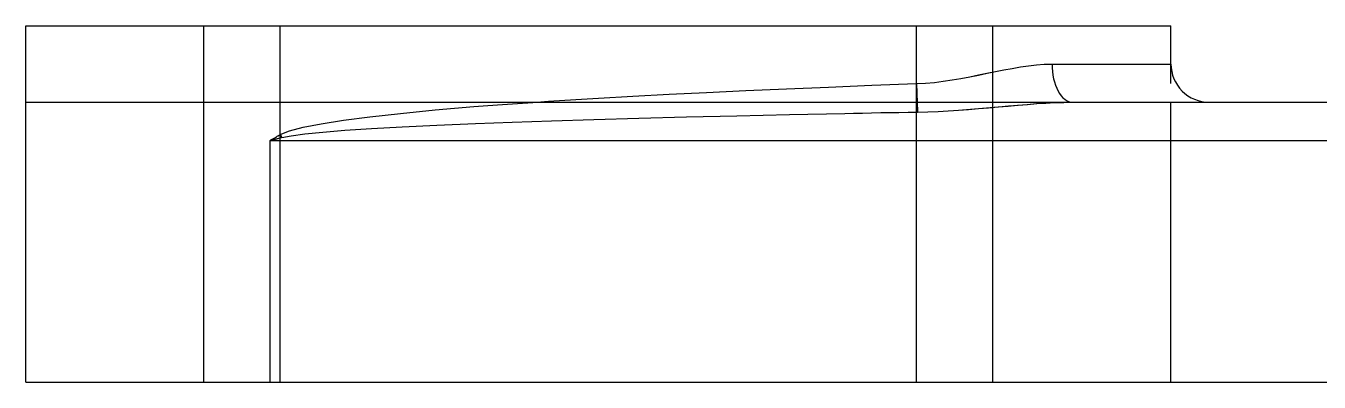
# Model space of a CAD drawing. Header units: millimetres. Extents: x 2 to 333, y 2 to 177.
# Drawn here: x 2 to 103.6, y 2 to 30 of the extents above; entities that cross this region are included whole.
import ezdxf

# ---------------------------------------------------------------- set-up
doc = ezdxf.new("R2010")
doc.units = ezdxf.units.MM
doc.layers.add('可见轮廓', color=7, linetype='Continuous')
doc.layers.add('隐藏线', color=5, linetype='Continuous')

msp = doc.modelspace()

# ---------------------------------------------------------------- linework, layer by layer
at = {"layer": '可见轮廓'}
for p, q in [((2, 30), (2.41, 30)), ((2, 16), (2, 30)), ((2, 2), (2, 30)), ((2.41, 30), (3.55, 30)), ((3.55, 30), (5.39, 30)), ((5.39, 30), (7.86, 30)), ((7.86, 30), (10.9, 30)), ((10.9, 30), (14.36, 30)), ((14.36, 30), (18.1, 30)), ((16, 2), (16, 30)), ((18.1, 30), (22, 30)), ((22, 30), (47, 30)), ((22, 25.73), (22, 30)), ((22, 30), (22, 30)), ((22, 2), (22, 30)), ((47, 30), (72, 30)), ((72, 30), (75.9, 30)), ((72, 27.73), (72, 30)), ((72, 30), (72, 30)), ((72, 25.46), (72, 30)), ((72, 2), (72, 30)), ((75.9, 30), (79.64, 30)), ((78, 2), (78, 30)), ((79.64, 30), (83.1, 30)), ((83.1, 30), (86.14, 30)), ((86.14, 30), (88.61, 30)), ((88.61, 30), (90.45, 30)), ((90.45, 30), (91.59, 30)), ((91.59, 30), (92, 30)), ((92, 27.73), (92, 30)), ((92, 25.46), (92, 30)), ((72, 25.73), (72, 27.73)), ((92, 27), (92, 27.73)), ((78.21, 26.41), (78.87, 26.54)), ((78.87, 26.54), (79.53, 26.66)), ((79.53, 26.66), (80.17, 26.77)), ((80.17, 26.77), (80.81, 26.87)), ((80.81, 26.87), (81.44, 26.94)), ((81.44, 26.94), (82.05, 26.98)), ((82.05, 26.98), (82.66, 27)), ((82.66, 27), (82.67, 26.71)), ((82.66, 27), (84.7, 27)), ((82.66, 27), (92, 27)), ((82.67, 26.71), (82.69, 26.41)), ((84.7, 27), (86.54, 27)), ((86.54, 27), (88.15, 27)), ((88.15, 27), (89.51, 27)), ((89.51, 27), (90.58, 27)), ((90.58, 27), (91.35, 27)), ((91.35, 27), (91.83, 27)), ((91.83, 27), (92, 27)), ((92, 27), (92.01, 26.71)), ((92.01, 26.71), (92.06, 26.41)), ((22, 21.46), (22, 25.73)), ((68.49, 25.33), (72, 25.46)), ((72, 25.46), (72, 25.73)), ((72, 25.46), (72.71, 25.5)), ((72, 25.46), (72.01, 25.3)), ((72, 25.46), (72.08, 23.23)), ((72, 25.46), (72, 25.46)), ((72.71, 25.5), (73.41, 25.56)), ((73.41, 25.56), (74.11, 25.65)), ((74.11, 25.65), (74.81, 25.76)), ((74.81, 25.76), (75.5, 25.87)), ((75.5, 25.87), (76.19, 26)), ((76.19, 26), (76.87, 26.14)), ((76.87, 26.14), (77.54, 26.27)), ((77.54, 26.27), (78.21, 26.41)), ((82.69, 26.41), (82.73, 26.13)), ((82.73, 26.13), (82.78, 25.85)), ((82.78, 25.85), (82.85, 25.59)), ((82.85, 25.59), (82.93, 25.33)), ((92.06, 26.41), (92.13, 26.13)), ((92.13, 26.13), (92.23, 25.85)), ((92.23, 25.85), (92.35, 25.59)), ((92.35, 25.59), (92.51, 25.33)), ((47, 24.32), (49.72, 24.47)), ((49.72, 24.47), (52.55, 24.62)), ((52.55, 24.62), (55.51, 24.77)), ((55.51, 24.77), (58.59, 24.92)), ((58.59, 24.92), (61.78, 25.06)), ((61.78, 25.06), (65.08, 25.19)), ((65.08, 25.19), (68.49, 25.33)), ((72.01, 25.3), (72.01, 25.14)), ((72.01, 25.14), (72.02, 24.99)), ((72.02, 24.99), (72.02, 24.83)), ((72.02, 24.83), (72.03, 24.68)), ((72.03, 24.68), (72.03, 24.53)), ((72.03, 24.53), (72.04, 24.38)), ((82.93, 25.33), (83.02, 25.1)), ((83.02, 25.1), (83.13, 24.88)), ((83.13, 24.88), (83.24, 24.68)), ((83.24, 24.68), (83.37, 24.51)), ((83.37, 24.51), (83.5, 24.35)), ((92.51, 25.33), (92.68, 25.1)), ((92.68, 25.1), (92.88, 24.88)), ((92.88, 24.88), (93.1, 24.68)), ((93.1, 24.68), (93.33, 24.51)), ((93.33, 24.51), (93.59, 24.35)), ((2, 24), (2.41, 24)), ((2, 13), (2, 24)), ((2, 2), (2, 24)), ((2.41, 24), (3.55, 24)), ((3.55, 24), (5.39, 24)), ((5.39, 24), (7.86, 24)), ((7.86, 24), (10.9, 24)), ((10.9, 24), (14.36, 24)), ((14.36, 24), (18.1, 24)), ((16, 2), (16, 24)), ((18.1, 24), (22, 24)), ((22, 24), (47, 24)), ((22, 21.2), (22, 24)), ((22, 24), (22, 24)), ((22, 2), (22, 24)), ((31.45, 23.12), (34.18, 23.39)), ((34.18, 23.39), (37.22, 23.65)), ((37.22, 23.65), (38.32, 23.73)), ((38.32, 23.73), (39.46, 23.82)), ((39.46, 23.82), (40.63, 23.9)), ((40.63, 23.9), (41.84, 23.99)), ((41.84, 23.99), (43.08, 24.07)), ((43.08, 24.07), (44.35, 24.15)), ((44.35, 24.15), (45.66, 24.24)), ((45.66, 24.24), (47, 24.32)), ((72, 2), (72, 24)), ((72.04, 24.38), (72.04, 24.24)), ((72.04, 24.24), (72.05, 24.1)), ((72.05, 24.1), (72.05, 23.96)), ((72.05, 23.96), (72.06, 23.82)), ((72.06, 23.82), (72.06, 23.69)), ((72.06, 23.69), (72.07, 23.57)), ((72.07, 23.57), (72.07, 23.45)), ((72.07, 23.45), (72.08, 23.34)), ((75.3, 23.38), (76.88, 23.5)), ((75.3, 23.38), (76.09, 23.44)), ((76.09, 23.44), (76.88, 23.5)), ((76.88, 23.5), (78.43, 23.64)), ((76.88, 23.5), (77.66, 23.57)), ((77.66, 23.57), (78.43, 23.64)), ((78, 2), (78, 24)), ((78.43, 23.64), (79.95, 23.77)), ((78.43, 23.64), (79.2, 23.7)), ((78.45, 23.64), (78.46, 23.64)), ((78.46, 23.64), (78.46, 23.64)), ((78.47, 23.64), (78.48, 23.64)), ((79.2, 23.7), (79.95, 23.77)), ((79.95, 23.77), (80.7, 23.83)), ((80.7, 23.83), (81.43, 23.89)), ((81.43, 23.89), (82.16, 23.93)), ((82.16, 23.93), (82.87, 23.97)), ((82.87, 23.97), (83.57, 23.99)), ((83.5, 24.35), (83.65, 24.23)), ((83.57, 23.99), (84.26, 24)), ((83.65, 24.23), (83.79, 24.13)), ((83.79, 24.13), (83.95, 24.06)), ((83.95, 24.06), (84.1, 24.01)), ((84.1, 24.01), (84.26, 24)), ((84.26, 24), (91.22, 24)), ((84.26, 24), (85.97, 24)), ((84.26, 24), (95, 24)), ((85.97, 24), (87.5, 24)), ((87.5, 24), (88.84, 24)), ((88.84, 24), (89.96, 24)), ((89.96, 24), (90.84, 24)), ((90.84, 24), (91.47, 24)), ((91.22, 24), (134.85, 24)), ((91.47, 24), (91.86, 24)), ((91.86, 24), (92, 24)), ((92, 24), (92.69, 24)), ((92, 2), (92, 24)), ((92.69, 24), (93.29, 24)), ((93.29, 24), (93.81, 24)), ((93.59, 24.35), (93.85, 24.23)), ((93.81, 24), (94.24, 24)), ((93.85, 24.23), (94.13, 24.13)), ((94.13, 24.13), (94.41, 24.06)), ((94.24, 24), (94.57, 24)), ((94.41, 24.06), (94.71, 24.01)), ((94.57, 24), (94.8, 24)), ((94.71, 24.01), (95, 24)), ((94.8, 24), (94.95, 24)), ((94.95, 24), (95, 24)), ((25.21, 22.31), (26.96, 22.58)), ((26.96, 22.58), (29.04, 22.86)), ((29.04, 22.86), (31.45, 23.12)), ((37.33, 22.32), (40.21, 22.43)), ((40.21, 22.43), (43.32, 22.54)), ((43.32, 22.54), (46.64, 22.64)), ((46.64, 22.64), (50.18, 22.75)), ((50.18, 22.75), (53.93, 22.84)), ((53.93, 22.84), (57.89, 22.94)), ((57.89, 22.94), (62.03, 23.03)), ((62.03, 23.03), (66.36, 23.12)), ((66.36, 23.12), (67.06, 23.13)), ((67.06, 23.13), (67.77, 23.15)), ((67.77, 23.15), (68.47, 23.16)), ((68.47, 23.16), (69.19, 23.18)), ((69.19, 23.18), (69.9, 23.19)), ((69.9, 23.19), (70.62, 23.2)), ((70.62, 23.2), (71.35, 23.21)), ((71.35, 23.21), (72.08, 23.23)), ((72.08, 23.34), (72.08, 23.23)), ((72.08, 23.23), (73.7, 23.28)), ((72.08, 23.23), (72.89, 23.25)), ((72.89, 23.25), (73.7, 23.28)), ((73.7, 23.28), (75.3, 23.38)), ((73.7, 23.28), (74.5, 23.33)), ((74.5, 23.33), (75.3, 23.38)), ((21.8, 21.35), (21.9, 21.4)), ((21.8, 21.35), (21.85, 21.37)), ((21.85, 21.37), (21.9, 21.4)), ((21.9, 21.4), (21.95, 21.43)), ((21.95, 21.43), (22, 21.46)), ((22, 21.46), (22.73, 21.74)), ((22, 21.46), (22.01, 21.45)), ((22, 21.46), (22.12, 21.23)), ((22.01, 21.45), (22.01, 21.43)), ((22.05, 21.36), (22.06, 21.35)), ((22.12, 21.23), (22.86, 21.37)), ((22.73, 21.74), (23.8, 22.03)), ((22.86, 21.37), (23.93, 21.51)), ((23.8, 22.03), (25.21, 22.31)), ((23.93, 21.51), (25.34, 21.65)), ((25.34, 21.65), (27.07, 21.79)), ((27.07, 21.79), (29.16, 21.93)), ((29.16, 21.93), (31.57, 22.06)), ((31.57, 22.06), (34.29, 22.19)), ((34.29, 22.19), (37.33, 22.32)), ((21.21, 21), (21.31, 21.06)), ((21.21, 21), (21.26, 21.03)), ((21.21, 21), (91.11, 21)), ((21.21, 16), (21.21, 21)), ((21.26, 21.03), (21.31, 21.06)), ((21.27, 21.01), (21.33, 21.03)), ((21.31, 21.06), (21.36, 21.09)), ((21.33, 21.03), (21.44, 21.06)), ((21.33, 21.03), (21.38, 21.04)), ((21.36, 21.09), (21.41, 21.12)), ((21.38, 21.04), (21.44, 21.06)), ((21.41, 21.12), (21.51, 21.17)), ((21.41, 21.12), (21.46, 21.14)), ((21.46, 21.14), (21.51, 21.17)), ((21.5, 21.07), (21.55, 21.09)), ((21.51, 21.17), (21.56, 21.2)), ((21.55, 21.09), (21.67, 21.12)), ((21.55, 21.09), (21.61, 21.1)), ((21.56, 21.2), (21.61, 21.23)), ((21.61, 21.23), (21.71, 21.29)), ((21.61, 21.23), (21.66, 21.26)), ((21.61, 21.1), (21.67, 21.12)), ((21.66, 21.26), (21.71, 21.29)), ((21.67, 21.12), (21.72, 21.13)), ((21.71, 21.29), (21.75, 21.32)), ((21.72, 21.13), (21.78, 21.14)), ((21.75, 21.32), (21.8, 21.35)), ((21.78, 21.14), (21.89, 21.17)), ((21.78, 21.14), (21.84, 21.16)), ((21.84, 21.16), (21.89, 21.17)), ((21.89, 21.17), (21.95, 21.19)), ((21.95, 21.19), (22, 21.2)), ((22, 21.2), (22.06, 21.22)), ((22.06, 21.35), (22.07, 21.33)), ((22.07, 21.33), (22.07, 21.32)), ((22.1, 21.26), (22.11, 21.25)), ((22.11, 21.25), (22.12, 21.23)), ((91.11, 21), (161, 21)), ((2, 2), (2, 16)), ((21.21, 11.5), (21.21, 16)), ((2, 2), (2, 13)), ((21.21, 2), (21.21, 11.5)), ((2, 2), (2.39, 2)), ((2.39, 2), (3.48, 2)), ((3.48, 2), (5.23, 2)), ((3.55, 2), (5.39, 2)), ((5.23, 2), (7.58, 2)), ((5.39, 2), (7.86, 2)), ((7.58, 2), (10.5, 2)), ((7.86, 2), (10.9, 2)), ((10.5, 2), (13.82, 2)), ((10.9, 2), (14.36, 2)), ((13.82, 2), (17.43, 2)), ((14.36, 2), (18.1, 2)), ((17.43, 2), (21.21, 2)), ((18.1, 2), (22, 2)), ((21.21, 2), (91.11, 2)), ((21.21, 2), (21.21, 2)), ((22, 2), (22, 2)), ((72, 2), (72, 2)), ((91.11, 2), (94.74, 2)), ((94.74, 2), (161, 2))]:
    msp.add_line(p, q, dxfattribs=at)
at = {"layer": '隐藏线'}
for p, q in [((2, 30), (2.41, 30)), ((2.41, 30), (3.55, 30)), ((3.55, 30), (5.39, 30)), ((5.39, 30), (7.86, 30)), ((7.86, 30), (10.9, 30)), ((10.9, 30), (14.36, 30)), ((14.36, 30), (18.1, 30)), ((16, 30), (16.12, 30)), ((16, 16), (16, 30)), ((16.12, 30), (16.47, 30)), ((16.47, 30), (17.02, 30)), ((17.02, 30), (17.76, 30)), ((17.76, 30), (18.67, 30)), ((18.1, 30), (22, 30)), ((18.67, 30), (19.71, 30)), ((19.71, 30), (20.83, 30)), ((20.83, 30), (22, 30)), ((22, 30), (47, 30)), ((47, 30), (72, 30)), ((72, 30), (75.9, 30)), ((72, 30), (73.17, 30)), ((73.17, 30), (74.29, 30)), ((74.29, 30), (75.33, 30)), ((75.33, 30), (76.24, 30)), ((75.9, 30), (79.64, 30)), ((76.24, 30), (76.98, 30)), ((76.98, 30), (77.53, 30)), ((77.53, 30), (77.88, 30)), ((77.88, 30), (78, 30)), ((78, 16), (78, 30)), ((79.64, 30), (83.1, 30)), ((83.1, 30), (86.14, 30)), ((86.14, 30), (88.61, 30)), ((88.61, 30), (90.45, 30)), ((90.45, 30), (91.59, 30)), ((91.59, 30), (92, 30)), ((78.21, 26.41), (78.88, 26.54)), ((78.88, 26.54), (79.53, 26.66)), ((79.53, 26.66), (80.18, 26.77)), ((80.18, 26.77), (80.81, 26.87)), ((80.81, 26.87), (81.44, 26.94)), ((81.44, 26.94), (82.05, 26.98)), ((82.05, 26.98), (82.66, 27)), ((82.66, 27), (82.67, 26.71)), ((82.67, 26.71), (82.69, 26.41)), ((72, 25.46), (72.71, 25.5)), ((72.71, 25.5), (73.41, 25.56)), ((73.41, 25.56), (74.11, 25.65)), ((74.11, 25.65), (74.81, 25.75)), ((74.81, 25.75), (75.5, 25.87)), ((75.5, 25.87), (76.19, 26)), ((76.19, 26), (76.87, 26.13)), ((76.87, 26.13), (77.55, 26.27)), ((77.55, 26.27), (78.21, 26.41)), ((82.69, 26.41), (82.73, 26.13)), ((82.73, 26.13), (82.78, 25.85)), ((82.78, 25.85), (82.85, 25.59)), ((82.85, 25.59), (82.93, 25.33)), ((82.93, 25.33), (83.02, 25.1)), ((83.02, 25.1), (83.13, 24.88)), ((83.13, 24.88), (83.24, 24.68)), ((83.24, 24.68), (83.37, 24.51)), ((83.37, 24.51), (83.5, 24.35)), ((2, 24), (2.41, 24)), ((2.41, 24), (3.55, 24)), ((3.55, 24), (5.39, 24)), ((5.39, 24), (7.86, 24)), ((7.86, 24), (10.9, 24)), ((10.9, 24), (14.36, 24)), ((14.36, 24), (18.1, 24)), ((16, 24), (16.12, 24)), ((16, 13), (16, 24)), ((16.12, 24), (16.47, 24)), ((16.47, 24), (17.02, 24)), ((17.02, 24), (17.76, 24)), ((17.76, 24), (18.67, 24)), ((18.1, 24), (22, 24)), ((18.67, 24), (19.71, 24)), ((19.71, 24), (20.83, 24)), ((20.83, 24), (22, 24)), ((22, 24), (47, 24)), ((47, 24), (72, 24)), ((72, 24), (73.17, 24)), ((72, 24), (73.65, 24)), ((72, 24), (75.9, 24)), ((73.17, 24), (74.29, 24)), ((73.65, 24), (75.28, 24)), ((74.29, 24), (75.33, 24)), ((75.28, 24), (76.9, 24)), ((75.3, 23.38), (76.09, 23.44)), ((75.33, 24), (76.24, 24)), ((75.9, 24), (79.64, 24)), ((76.09, 23.44), (76.88, 23.5)), ((76.24, 24), (76.98, 24)), ((76.88, 23.5), (77.66, 23.57)), ((76.9, 24), (78.48, 24)), ((76.98, 24), (77.53, 24)), ((77.53, 24), (77.88, 24)), ((77.66, 23.57), (78.43, 23.64)), ((77.88, 24), (78, 24)), ((78, 13), (78, 24)), ((78.48, 24), (80.01, 24)), ((78.48, 23.64), (79.24, 23.71)), ((79.24, 23.71), (79.99, 23.77)), ((79.64, 24), (83.1, 24)), ((79.99, 23.77), (80.73, 23.83)), ((80.01, 24), (81.49, 24)), ((80.73, 23.83), (81.46, 23.89)), ((81.46, 23.89), (82.17, 23.93)), ((81.49, 24), (82.91, 24)), ((82.17, 23.93), (82.88, 23.97)), ((82.88, 23.97), (83.58, 23.99)), ((82.91, 24), (84.26, 24)), ((83.1, 24), (86.14, 24)), ((83.5, 24.35), (83.65, 24.23)), ((83.58, 23.99), (84.26, 24)), ((83.65, 24.23), (83.79, 24.13)), ((83.79, 24.13), (83.95, 24.06)), ((83.95, 24.06), (84.1, 24.01)), ((84.1, 24.01), (84.26, 24)), ((84.26, 24), (91.22, 24)), ((84.26, 24), (86.6, 24)), ((84.26, 24), (85.43, 24)), ((85.43, 24), (86.55, 24)), ((86.14, 24), (88.61, 24)), ((86.55, 24), (87.62, 24)), ((86.6, 24), (88.72, 24)), ((87.62, 24), (88.63, 24)), ((88.61, 24), (90.45, 24)), ((88.63, 24), (89.57, 24)), ((88.72, 24), (90.57, 24)), ((89.57, 24), (90.45, 24)), ((90.45, 24), (91.26, 24)), ((90.45, 24), (91.59, 24)), ((90.57, 24), (92.14, 24)), ((91.22, 24), (134.85, 24)), ((91.26, 24), (92, 24)), ((91.59, 24), (92, 24)), ((92, 13), (92, 24)), ((92.14, 24), (93.36, 24)), ((93.36, 24), (94.26, 24)), ((94.26, 24), (94.81, 24)), ((94.81, 24), (95, 24)), ((37.33, 22.32), (40.21, 22.43)), ((40.21, 22.43), (43.32, 22.54)), ((43.32, 22.54), (46.64, 22.64)), ((46.64, 22.64), (50.18, 22.75)), ((50.18, 22.75), (53.93, 22.84)), ((53.93, 22.84), (57.89, 22.94)), ((57.89, 22.94), (62.03, 23.03)), ((62.03, 23.03), (66.36, 23.12)), ((66.36, 23.12), (67.06, 23.13)), ((67.06, 23.13), (67.77, 23.15)), ((67.77, 23.15), (68.47, 23.16)), ((68.47, 23.16), (69.19, 23.18)), ((69.19, 23.18), (69.9, 23.19)), ((69.9, 23.19), (70.62, 23.2)), ((70.62, 23.2), (71.35, 23.21)), ((71.35, 23.21), (72.08, 23.23)), ((72.08, 23.23), (72.89, 23.25)), ((72.89, 23.25), (73.7, 23.28)), ((73.7, 23.28), (74.5, 23.33)), ((74.5, 23.33), (75.3, 23.38)), ((21.8, 21.35), (21.85, 21.37)), ((21.85, 21.37), (21.9, 21.4)), ((21.9, 21.4), (21.95, 21.43)), ((21.95, 21.43), (22, 21.46)), ((22, 21.46), (22.01, 21.45)), ((22.01, 21.45), (22.01, 21.43)), ((22.05, 21.36), (22.06, 21.35)), ((22.12, 21.23), (22.86, 21.37)), ((22.86, 21.37), (23.93, 21.51)), ((23.93, 21.51), (25.34, 21.65)), ((25.34, 21.65), (27.07, 21.79)), ((27.07, 21.79), (29.16, 21.93)), ((29.16, 21.93), (31.57, 22.06)), ((31.57, 22.06), (34.29, 22.19)), ((34.29, 22.19), (37.33, 22.32)), ((21.21, 21), (21.27, 21.01)), ((21.26, 21.03), (21.31, 21.06)), ((21.27, 21.01), (21.33, 21.03)), ((21.31, 21.06), (21.36, 21.09)), ((21.33, 21.03), (21.38, 21.04)), ((21.36, 21.09), (21.41, 21.12)), ((21.38, 21.04), (21.44, 21.06)), ((21.44, 21.06), (21.5, 21.07)), ((21.46, 21.14), (21.51, 21.17)), ((21.5, 21.07), (21.55, 21.09)), ((21.51, 21.17), (21.56, 21.2)), ((21.55, 21.09), (21.61, 21.1)), ((21.56, 21.2), (21.61, 21.23)), ((21.61, 21.23), (21.66, 21.26)), ((21.61, 21.1), (21.67, 21.12)), ((21.66, 21.26), (21.71, 21.29)), ((21.67, 21.12), (21.72, 21.13)), ((21.71, 21.29), (21.75, 21.32)), ((21.72, 21.13), (21.78, 21.14)), ((21.75, 21.32), (21.8, 21.35)), ((21.78, 21.14), (21.84, 21.16)), ((21.84, 21.16), (21.89, 21.17)), ((21.89, 21.17), (21.95, 21.19)), ((21.95, 21.19), (22, 21.2)), ((22, 21.2), (22.06, 21.22)), ((22.06, 21.35), (22.07, 21.33)), ((22.07, 21.33), (22.07, 21.32)), ((22.1, 21.26), (22.11, 21.25)), ((22.11, 21.25), (22.12, 21.23)), ((16, 2), (16, 16)), ((78, 2), (78, 16)), ((16, 2), (16, 13)), ((78, 2), (78, 13)), ((92, 2), (92, 13)), ((2, 2), (2.39, 2)), ((2.39, 2), (3.48, 2)), ((3.48, 2), (5.23, 2)), ((3.55, 2), (5.39, 2)), ((5.23, 2), (7.58, 2)), ((5.39, 2), (7.86, 2)), ((7.58, 2), (10.5, 2)), ((7.86, 2), (10.9, 2)), ((10.5, 2), (13.82, 2)), ((10.9, 2), (14.36, 2)), ((13.82, 2), (17.43, 2)), ((14.36, 2), (18.1, 2)), ((16, 2), (16.12, 2)), ((16.12, 2), (16.47, 2)), ((16.47, 2), (17.02, 2)), ((17.02, 2), (17.76, 2)), ((17.43, 2), (21.21, 2)), ((17.76, 2), (18.67, 2)), ((18.1, 2), (22, 2)), ((18.67, 2), (19.71, 2)), ((19.71, 2), (20.83, 2)), ((20.83, 2), (22, 2)), ((21.21, 2), (91.11, 2)), ((22, 2), (47, 2)), ((47, 2), (72, 2)), ((72, 2), (73.17, 2)), ((72, 2), (75.9, 2)), ((73.17, 2), (74.29, 2)), ((74.29, 2), (75.33, 2)), ((75.33, 2), (76.24, 2)), ((75.9, 2), (79.64, 2)), ((76.24, 2), (76.98, 2)), ((76.98, 2), (77.53, 2)), ((77.53, 2), (77.88, 2)), ((77.88, 2), (78, 2)), ((79.64, 2), (83.1, 2)), ((83.1, 2), (86.14, 2)), ((86.14, 2), (88.61, 2)), ((88.61, 2), (90.45, 2)), ((90.45, 2), (91.59, 2)), ((91.11, 2), (94.74, 2)), ((91.59, 2), (92, 2)), ((94.74, 2), (161, 2))]:
    msp.add_line(p, q, dxfattribs=at)

doc.saveas('drawing.dxf')
